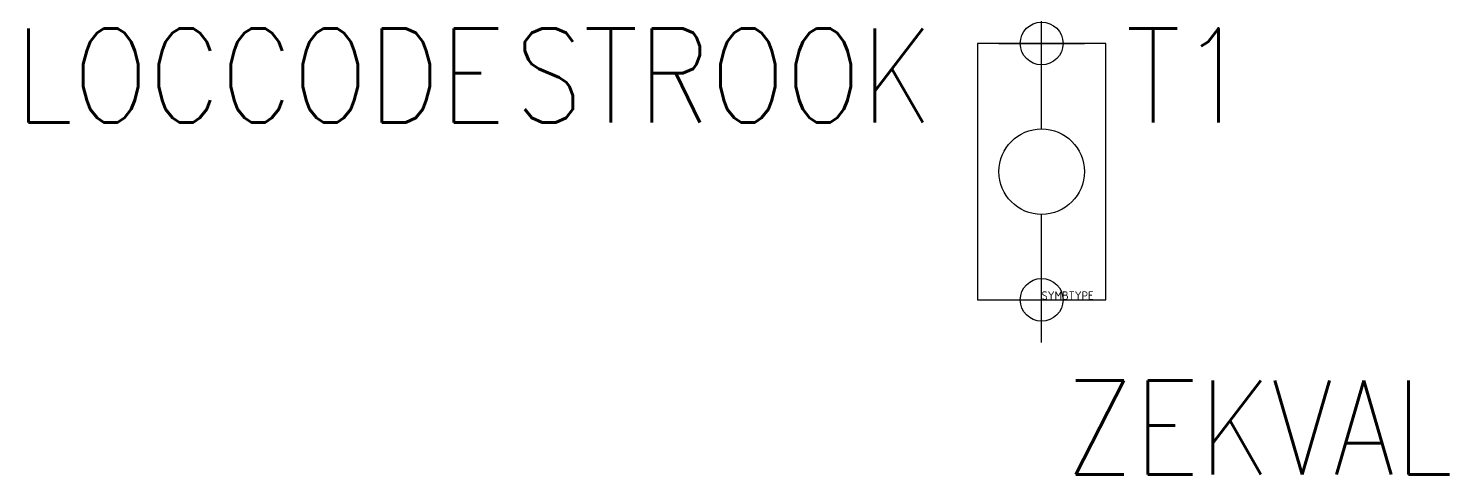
# Model space of a CAD drawing. Extents: x 201.3 to 234.5, y 83.9 to 94.4.
import ezdxf
from ezdxf.enums import TextEntityAlignment as Align

# ---------------------------------------------------------------- set-up
doc = ezdxf.new("R2010")
doc.units = 0
doc.header["$LTSCALE"] = 0.2
doc.header["$MEASUREMENT"] = 0
doc.header["$PDMODE"] = 34
doc.header["$PDSIZE"] = -2
doc.linetypes.add('DASHED', pattern=[18.75, 12.5, -6.25])
doc.layers.get('0').update_dxf_attribs({"linetype": 'CONTINUOUS'})
for name, color, linetype in [('1', 7, 'CONTINUOUS'), ('10', 1, 'DASHED'), ('12', 2, 'DASHED'), ('C', 7, 'CONTINUOUS')]:
    doc.layers.add(name, color=color, linetype=linetype)
doc.styles.add('ROMANS', font='ROMANS', dxfattribs={"width": 0.85})
doc.styles.get("Standard").update_dxf_attribs({"font": 'ISO'})

msp = doc.modelspace()

# ---------------------------------------------------------------- linework, layer by layer
at = {"layer": '1'}
for p, q in [((223.5, 94), (223.5, 88)), ((226.5, 94), (223.5, 94)), ((225, 92), (225, 94)), ((226.5, 88), (226.5, 94)), ((225, 88), (225, 90)), ((223.5, 88), (226.5, 88))]:
    msp.add_line(p, q, dxfattribs=at)
msp.add_circle((225, 91), 1, dxfattribs=at)
at = {"layer": 'C', "color": 2, "linetype": 'CONTINUOUS'}
msp.add_point((225, 94), dxfattribs=at)
at = {"layer": 'C', "color": 1, "linetype": 'CONTINUOUS'}
msp.add_point((225, 88), dxfattribs=at)

# ---------------------------------------------------------------- texts
at = {"flags": 1}
msp.add_attdef('SYMBTYPE', (225, 88), 'KL', height=0.2, dxfattribs=at)
at = {"layer": '1', "style": 'ROMANS', "width": 0.85}
msp.add_attdef('ZEKVAL', (225.557, 83.912), '', height=2.2, dxfattribs=at)
at = {"layer": '10', "style": 'ROMANS', "width": 0.85}
msp.add_attdef('T1', (226.966, 92.151), '', height=2.2, dxfattribs=at)
at = {"layer": '12', "style": 'ROMANS', "width": 0.85}
for tag, p in [('LOCCODE', (212.463, 92.151)), ('STROOK', (222.463, 92.151))]:
    msp.add_attdef(tag, text='', height=2.2, dxfattribs=at).set_placement(p, align=Align.RIGHT)

doc.saveas('drawing.dxf')
